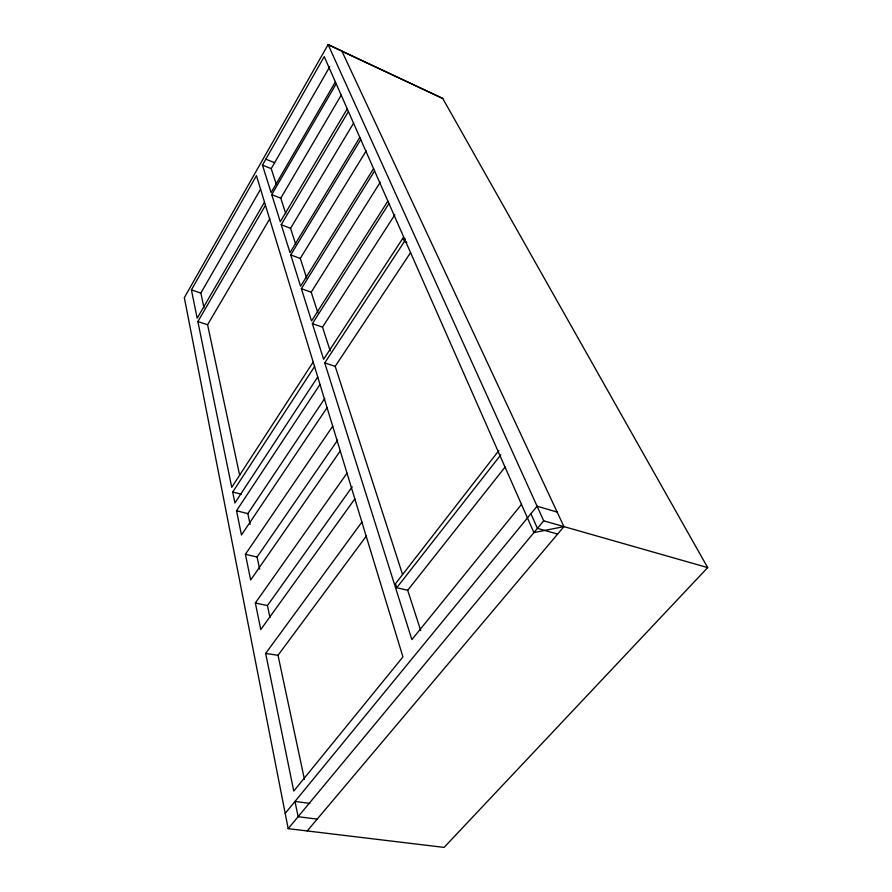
<?xml version="1.0" encoding="UTF-8"?>
<svg xmlns="http://www.w3.org/2000/svg" width="892" height="892" viewBox="0 0 892 892"><rect width="100%" height="100%" fill="white"/><g stroke="black" fill="none" stroke-linecap="round" stroke-linejoin="round"><path stroke-width="1.34" d="M264.511 202.127L197.177 318.199L191.401 289.889L256.45 175.646L402.939 656.936L293.769 791.07L265.66 653.435L361.884 522.076M335.37 81.897L271.101 192.594L262.449 165.109L324.231 56.62L533.907 532.613L563.934 526.603L341.97 51.29L442.755 98.466L707.679 567.602L444.105 847.4L288.183 828.668L184.321 297.672L328.1 44.6L341.848 51.034M276.308 184.354L271.224 168.644L329.739 66.755M204.012 307.907L200.845 293.089L260.654 189.071M313.181 362.052L231.73 487.322L197.868 321.566L265.47 205.283M347.233 108.824L280.289 221.762L271.748 194.623L336.195 83.77M285.797 213.679L280.779 198.169L341.201 95.132M239.658 475.258L207.591 324.744L269.852 218.674M359.81 137.39L290.012 252.614L281.214 224.684L348.415 111.522M295.687 244.23L290.547 228.341L353.7 122.94M373.57 168.61L300.582 286.209L290.725 254.911L360.747 139.531M306.614 277.992L300.281 258.446L366.177 150.848M387.864 201.079L311.542 320.997L301.373 288.696L374.584 170.941M317.898 312.858L311.208 292.208L380.248 182.202M405.336 239.034L402.961 238.086L323.606 359.32L312.378 323.662L388.968 203.566M330.218 350.924L322.514 327.141L394.81 214.827M317.73 376.97L234.919 502.943L232.689 492.061L314.564 366.579M521.486 504.404L411.87 639.597L324.744 362.921L404.444 241.464L402.961 238.086M327.074 407.677L241.464 534.999L236.514 510.748L320.005 384.441M402.526 574.359L335.202 366.344L410.543 252.648M250.117 524.362L247.831 513.614L324.733 398.49M340.253 450.973L250.663 580.012L245.411 554.3L332.716 426.22M259.672 569.185L257.086 557.043L337.633 440.146M354.826 498.884L260.776 629.551L255.346 602.992L347.01 473.161M269.964 617.498L267.422 605.59L352.184 486.842M304.428 779.307L278.014 655.297L366.333 536.036M498.918 450.505L395.49 583.691L396.762 587.716L407.689 590.292L420.734 630.599M396.762 587.716L500.813 454.82M407.689 590.292L505.106 467.029M285.195 813.393L537.073 506.21L557.143 512.064M288.183 828.668L543.696 520.828L328.1 44.6L442.755 98.466M307.205 830.954L563.934 526.603M317.195 819.112L298.118 816.715L295.007 801.429L309.87 803.402M265.66 653.435L278.014 655.297M255.346 602.992L267.422 605.59M245.411 554.3L257.086 557.043M232.689 492.061L241.342 494.146M236.514 510.748L247.831 513.614M557.645 534.052L537.43 528.376L530.907 513.725M543.696 520.828L707.679 567.602M324.744 362.921L335.202 366.344M197.868 321.566L207.591 324.744M191.401 289.889L200.845 293.089M312.378 323.662L322.514 327.141M301.373 288.696L311.208 292.208M290.725 254.911L300.281 258.446M271.748 194.623L280.779 198.169M281.214 224.684L290.547 228.341M404.444 241.464L406.83 242.401M262.449 165.109L271.224 168.644M265.838 159.166L274.625 162.734"/></g></svg>
